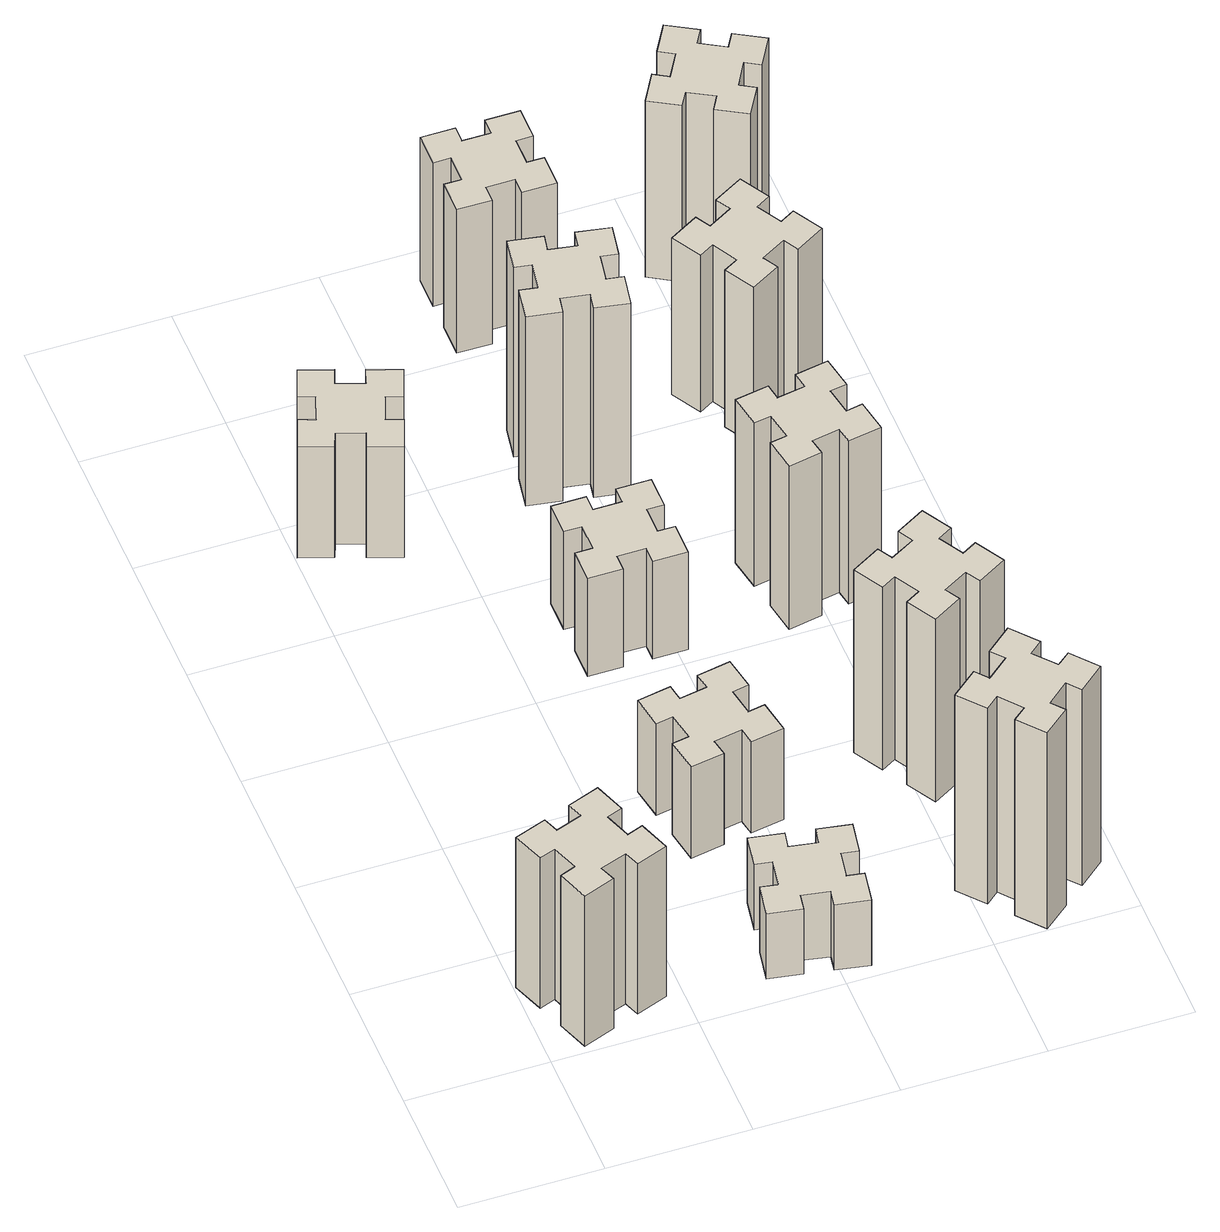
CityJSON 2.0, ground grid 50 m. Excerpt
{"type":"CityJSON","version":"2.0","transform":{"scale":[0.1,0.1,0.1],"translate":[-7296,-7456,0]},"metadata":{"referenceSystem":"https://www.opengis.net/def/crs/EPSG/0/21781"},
"CityObjects":{
"building1":{"type":"Building","attributes":{"class":"1000","function":"1000","usage":"1000","yearOfConstruction":2016,"roofType":"1000","measuredHeight":69,"storeysAboveGround":30,"storeysBelowGround":0},"geometry":[{"type":"Solid","lod":"1","boundaries":[[[[0,1,2,3,4,5,6,7,8,9,10,11,12,13,14,15,16,17,18,19]],[[17,16,20,21]],[[16,15,22,20]],[[15,14,23,22]],[[14,13,24,23]],[[13,12,25,24]],[[12,11,26,25]],[[11,10,27,26]],[[10,9,28,27]],[[9,8,29,28]],[[8,7,30,29]],[[7,6,31,30]],[[6,5,32,31]],[[5,4,33,32]],[[4,3,34,33]],[[3,2,35,34]],[[2,1,36,35]],[[1,0,37,36]],[[0,19,38,37]],[[19,18,39,38]],[[18,17,21,39]],[[24,25,26,27,28,29,30,31,32,33,34,35,36,37,38,39,21,20,22,23]]]]}]},
"building2":{"type":"Building","attributes":{"class":"1000","function":"1000","usage":"1000","yearOfConstruction":2016,"roofType":"1000","measuredHeight":51,"storeysAboveGround":30,"storeysBelowGround":0},"geometry":[{"type":"Solid","lod":"1","boundaries":[[[[40,41,42,43,44,45,46,47,48,49,50,51,52,53,54,55,56,57,58,59]],[[57,56,60,61]],[[56,55,62,60]],[[55,54,63,62]],[[54,53,64,63]],[[53,52,65,64]],[[52,51,66,65]],[[51,50,67,66]],[[50,49,68,67]],[[49,48,69,68]],[[48,47,70,69]],[[47,46,71,70]],[[46,45,72,71]],[[45,44,73,72]],[[44,43,74,73]],[[43,42,75,74]],[[42,41,76,75]],[[41,40,77,76]],[[40,59,78,77]],[[59,58,79,78]],[[58,57,61,79]],[[64,65,66,67,68,69,70,71,72,73,74,75,76,77,78,79,61,60,62,63]]]]}]},
"building3":{"type":"Building","attributes":{"class":"1000","function":"1000","usage":"1000","yearOfConstruction":2016,"roofType":"1000","measuredHeight":30,"storeysAboveGround":30,"storeysBelowGround":0},"geometry":[{"type":"Solid","lod":"1","boundaries":[[[[80,81,82,83,84,85,86,87,88,89,90,91,92,93,94,95,96,97,98,99]],[[97,96,100,101]],[[96,95,102,100]],[[95,94,103,102]],[[94,93,104,103]],[[93,92,105,104]],[[92,91,106,105]],[[91,90,107,106]],[[90,89,108,107]],[[89,88,109,108]],[[88,87,110,109]],[[87,86,111,110]],[[86,85,112,111]],[[85,84,113,112]],[[84,83,114,113]],[[83,82,115,114]],[[82,81,116,115]],[[81,80,117,116]],[[80,99,118,117]],[[99,98,119,118]],[[98,97,101,119]],[[104,105,106,107,108,109,110,111,112,113,114,115,116,117,118,119,101,100,102,103]]]]}]},
"building4":{"type":"Building","attributes":{"class":"1000","function":"1000","usage":"1000","yearOfConstruction":2016,"roofType":"1000","measuredHeight":42,"storeysAboveGround":30,"storeysBelowGround":0},"geometry":[{"type":"Solid","lod":"1","boundaries":[[[[120,121,122,123,124,125,126,127,128,129,130,131,132,133,134,135,136,137,138,139]],[[137,136,140,141]],[[136,135,142,140]],[[135,134,143,142]],[[134,133,144,143]],[[133,132,145,144]],[[132,131,146,145]],[[131,130,147,146]],[[130,129,148,147]],[[129,128,149,148]],[[128,127,150,149]],[[127,126,151,150]],[[126,125,152,151]],[[125,124,153,152]],[[124,123,154,153]],[[123,122,155,154]],[[122,121,156,155]],[[121,120,157,156]],[[120,139,158,157]],[[139,138,159,158]],[[138,137,141,159]],[[144,145,146,147,148,149,150,151,152,153,154,155,156,157,158,159,141,140,142,143]]]]}]},
"building5":{"type":"Building","attributes":{"class":"1000","function":"1000","usage":"1000","yearOfConstruction":2016,"roofType":"1000","measuredHeight":45,"storeysAboveGround":30,"storeysBelowGround":0},"geometry":[{"type":"Solid","lod":"1","boundaries":[[[[160,161,162,163,164,165,166,167,168,169,170,171,172,173,174,175,176,177,178,179]],[[177,176,180,181]],[[176,175,182,180]],[[175,174,183,182]],[[174,173,184,183]],[[173,172,185,184]],[[172,171,186,185]],[[171,170,187,186]],[[170,169,188,187]],[[169,168,189,188]],[[168,167,190,189]],[[167,166,191,190]],[[166,165,192,191]],[[165,164,193,192]],[[164,163,194,193]],[[163,162,195,194]],[[162,161,196,195]],[[161,160,197,196]],[[160,179,198,197]],[[179,178,199,198]],[[178,177,181,199]],[[184,185,186,187,188,189,190,191,192,193,194,195,196,197,198,199,181,180,182,183]]]]}]},
"building6":{"type":"Building","attributes":{"class":"1000","function":"1000","usage":"1000","yearOfConstruction":2016,"roofType":"1000","measuredHeight":87,"storeysAboveGround":30,"storeysBelowGround":0},"geometry":[{"type":"Solid","lod":"1","boundaries":[[[[200,201,202,203,204,205,206,207,208,209,210,211,212,213,214,215,216,217,218,219]],[[217,216,220,221]],[[216,215,222,220]],[[215,214,223,222]],[[214,213,224,223]],[[213,212,225,224]],[[212,211,226,225]],[[211,210,227,226]],[[210,209,228,227]],[[209,208,229,228]],[[208,207,230,229]],[[207,206,231,230]],[[206,205,232,231]],[[205,204,233,232]],[[204,203,234,233]],[[203,202,235,234]],[[202,201,236,235]],[[201,200,237,236]],[[200,219,238,237]],[[219,218,239,238]],[[218,217,221,239]],[[224,225,226,227,228,229,230,231,232,233,234,235,236,237,238,239,221,220,222,223]]]]}]},
"building7":{"type":"Building","attributes":{"class":"1000","function":"1000","usage":"1000","yearOfConstruction":2016,"roofType":"1000","measuredHeight":90,"storeysAboveGround":30,"storeysBelowGround":0},"geometry":[{"type":"Solid","lod":"1","boundaries":[[[[240,241,242,243,244,245,246,247,248,249,250,251,252,253,254,255,256,257,258,259]],[[257,256,260,261]],[[256,255,262,260]],[[255,254,263,262]],[[254,253,264,263]],[[253,252,265,264]],[[252,251,266,265]],[[251,250,267,266]],[[250,249,268,267]],[[249,248,269,268]],[[248,247,270,269]],[[247,246,271,270]],[[246,245,272,271]],[[245,244,273,272]],[[244,243,274,273]],[[243,242,275,274]],[[242,241,276,275]],[[241,240,277,276]],[[240,259,278,277]],[[259,258,279,278]],[[258,257,261,279]],[[264,265,266,267,268,269,270,271,272,273,274,275,276,277,278,279,261,260,262,263]]]]}]},
"building8":{"type":"Building","attributes":{"class":"1000","function":"1000","usage":"1000","yearOfConstruction":2016,"roofType":"1000","measuredHeight":84,"storeysAboveGround":30,"storeysBelowGround":0},"geometry":[{"type":"Solid","lod":"1","boundaries":[[[[280,281,282,283,284,285,286,287,288,289,290,291,292,293,294,295,296,297,298,299]],[[297,296,300,301]],[[296,295,302,300]],[[295,294,303,302]],[[294,293,304,303]],[[293,292,305,304]],[[292,291,306,305]],[[291,290,307,306]],[[290,289,308,307]],[[289,288,309,308]],[[288,287,310,309]],[[287,286,311,310]],[[286,285,312,311]],[[285,284,313,312]],[[284,283,314,313]],[[283,282,315,314]],[[282,281,316,315]],[[281,280,317,316]],[[280,299,318,317]],[[299,298,319,318]],[[298,297,301,319]],[[304,305,306,307,308,309,310,311,312,313,314,315,316,317,318,319,301,300,302,303]]]]}]},
"building9":{"type":"Building","attributes":{"class":"1000","function":"1000","usage":"1000","yearOfConstruction":2016,"roofType":"1000","measuredHeight":66,"storeysAboveGround":30,"storeysBelowGround":0},"geometry":[{"type":"Solid","lod":"1","boundaries":[[[[320,321,322,323,324,325,326,327,328,329,330,331,332,333,334,335,336,337,338,339]],[[337,336,340,341]],[[336,335,342,340]],[[335,334,343,342]],[[334,333,344,343]],[[333,332,345,344]],[[332,331,346,345]],[[331,330,347,346]],[[330,329,348,347]],[[329,328,349,348]],[[328,327,350,349]],[[327,326,351,350]],[[326,325,352,351]],[[325,324,353,352]],[[324,323,354,353]],[[323,322,355,354]],[[322,321,356,355]],[[321,320,357,356]],[[320,339,358,357]],[[339,338,359,358]],[[338,337,341,359]],[[344,345,346,347,348,349,350,351,352,353,354,355,356,357,358,359,341,340,342,343]]]]}]},
"building10":{"type":"Building","attributes":{"class":"1000","function":"1000","usage":"1000","yearOfConstruction":2016,"roofType":"1000","measuredHeight":75,"storeysAboveGround":30,"storeysBelowGround":0},"geometry":[{"type":"Solid","lod":"1","boundaries":[[[[360,361,362,363,364,365,366,367,368,369,370,371,372,373,374,375,376,377,378,379]],[[377,376,380,381]],[[376,375,382,380]],[[375,374,383,382]],[[374,373,384,383]],[[373,372,385,384]],[[372,371,386,385]],[[371,370,387,386]],[[370,369,388,387]],[[369,368,389,388]],[[368,367,390,389]],[[367,366,391,390]],[[366,365,392,391]],[[365,364,393,392]],[[364,363,394,393]],[[363,362,395,394]],[[362,361,396,395]],[[361,360,397,396]],[[360,379,398,397]],[[379,378,399,398]],[[378,377,381,399]],[[384,385,386,387,388,389,390,391,392,393,394,395,396,397,398,399,381,380,382,383]]]]}]},
"building11":{"type":"Building","attributes":{"class":"1000","function":"1000","usage":"1000","yearOfConstruction":2016,"roofType":"1000","measuredHeight":72,"storeysAboveGround":30,"storeysBelowGround":0},"geometry":[{"type":"Solid","lod":"1","boundaries":[[[[400,401,402,403,404,405,406,407,408,409,410,411,412,413,414,415,416,417,418,419]],[[417,416,420,421]],[[416,415,422,420]],[[415,414,423,422]],[[414,413,424,423]],[[413,412,425,424]],[[412,411,426,425]],[[411,410,427,426]],[[410,409,428,427]],[[409,408,429,428]],[[408,407,430,429]],[[407,406,431,430]],[[406,405,432,431]],[[405,404,433,432]],[[404,403,434,433]],[[403,402,435,434]],[[402,401,436,435]],[[401,400,437,436]],[[400,419,438,437]],[[419,418,439,438]],[[418,417,421,439]],[[424,425,426,427,428,429,430,431,432,433,434,435,436,437,438,439,421,420,422,423]]]]}]},
"building12":{"type":"Building","attributes":{"class":"1000","function":"1000","usage":"1000","yearOfConstruction":2016,"roofType":"1000","measuredHeight":81,"storeysAboveGround":30,"storeysBelowGround":0},"geometry":[{"type":"Solid","lod":"1","boundaries":[[[[440,441,442,443,444,445,446,447,448,449,450,451,452,453,454,455,456,457,458,459]],[[457,456,460,461]],[[456,455,462,460]],[[455,454,463,462]],[[454,453,464,463]],[[453,452,465,464]],[[452,451,466,465]],[[451,450,467,466]],[[450,449,468,467]],[[449,448,469,468]],[[448,447,470,469]],[[447,446,471,470]],[[446,445,472,471]],[[445,444,473,472]],[[444,443,474,473]],[[443,442,475,474]],[[442,441,476,475]],[[441,440,477,476]],[[440,459,478,477]],[[459,458,479,478]],[[458,457,461,479]],[[464,465,466,467,468,469,470,471,472,473,474,475,476,477,478,479,461,460,462,463]]]]}]}
},
"vertices":[
[235,366,0],[141,332,0],[120,388,0],[7,347,0],[49,234,0],[105,255,0],[139,161,0],[83,140,0],[124,27,0],[237,69,0],[216,125,0],[310,159,0],[330,103,0],[443,144,0],[402,257,0],[346,236,0],[312,330,0],[368,350,0],[327,463,0],[214,422,0],[312,330,690],[368,350,690],[346,236,690],[402,257,690],[443,144,690],[330,103,690],[310,159,690],[216,125,690],[237,69,690],[124,27,690],[83,140,690],[139,161,690],[105,255,690],[49,234,690],[7,347,690],[120,388,690],[141,332,690],[235,366,690],[214,422,690],[327,463,690],
[310,2552,0],[216,2586,0],[237,2642,0],[124,2683,0],[83,2570,0],[139,2550,0],[105,2456,0],[49,2477,0],[7,2364,0],[120,2323,0],[141,2379,0],[235,2345,0],[214,2289,0],[327,2247,0],[368,2360,0],[312,2381,0],[346,2475,0],[402,2454,0],[443,2567,0],[330,2608,0],[346,2475,510],[402,2454,510],[312,2381,510],[368,2360,510],[327,2247,510],[214,2289,510],[235,2345,510],[141,2379,510],[120,2323,510],[7,2364,510],[49,2477,510],[105,2456,510],[139,2550,510],[83,2570,510],[124,2683,510],[237,2642,510],[216,2586,510],[310,2552,510],[330,2608,510],[443,2567,510],
[866,314,0],[848,215,0],[789,226,0],[768,107,0],[887,87,0],[897,146,0],[995,128,0],[985,69,0],[1103,48,0],[1124,167,0],[1065,177,0],[1082,275,0],[1141,265,0],[1162,383,0],[1044,404,0],[1034,345,0],[935,362,0],[946,421,0],[827,442,0],[807,324,0],[935,362,300],[946,421,300],[1034,345,300],[1044,404,300],[1162,383,300],[1141,265,300],[1082,275,300],[1065,177,300],[1124,167,300],[1103,48,300],[985,69,300],[995,128,300],[897,146,300],[887,87,300],[768,107,300],[789,226,300],[848,215,300],[866,314,300],[807,324,300],[827,442,300],
[895,1002,0],[797,985,0],[787,1044,0],[668,1023,0],[689,905,0],[748,915,0],[766,817,0],[707,807,0],[727,688,0],[846,709,0],[835,768,0],[934,786,0],[944,727,0],[1062,747,0],[1041,866,0],[982,855,0],[965,954,0],[1024,964,0],[1003,1082,0],[885,1061,0],[965,954,420],[1024,964,420],[982,855,420],[1041,866,420],[1062,747,420],[944,727,420],[934,786,420],[835,768,420],[846,709,420],[727,688,420],[707,807,420],[766,817,420],[748,915,420],[689,905,420],[668,1023,420],[787,1044,420],[797,985,420],[895,1002,420],[885,1061,420],[1003,1082,420],
[915,1835,0],[815,1835,0],[815,1895,0],[695,1895,0],[695,1775,0],[755,1775,0],[755,1675,0],[695,1675,0],[695,1555,0],[815,1555,0],[815,1615,0],[915,1615,0],[915,1555,0],[1035,1555,0],[1035,1675,0],[975,1675,0],[975,1775,0],[1035,1775,0],[1035,1895,0],[915,1895,0],[975,1775,450],[1035,1775,450],[975,1675,450],[1035,1675,450],[1035,1555,450],[915,1555,450],[915,1615,450],[815,1615,450],[815,1555,450],[695,1555,450],[695,1675,450],[755,1675,450],[755,1775,450],[695,1775,450],[695,1895,450],[815,1895,450],[815,1835,450],[915,1835,450],[915,1895,450],[1035,1895,450],
[897,2366,0],[995,2348,0],[985,2289,0],[1103,2268,0],[1124,2387,0],[1065,2397,0],[1082,2495,0],[1141,2485,0],[1162,2603,0],[1044,2624,0],[1034,2565,0],[935,2582,0],[946,2641,0],[827,2662,0],[807,2544,0],[866,2534,0],[848,2435,0],[789,2446,0],[768,2327,0],[887,2307,0],[848,2435,870],[789,2446,870],[866,2534,870],[807,2544,870],[827,2662,870],[946,2641,870],[935,2582,870],[1034,2565,870],[1044,2624,870],[1162,2603,870],[1141,2485,870],[1082,2495,870],[1065,2397,870],[1124,2387,870],[1103,2268,870],[985,2289,870],[995,2348,870],[897,2366,870],[887,2307,870],[768,2327,870],
[1738,129,0],[1814,193,0],[1853,147,0],[1945,224,0],[1868,316,0],[1822,278,0],[1757,354,0],[1803,393,0],[1726,485,0],[1634,408,0],[1673,362,0],[1596,297,0],[1558,343,0],[1466,266,0],[1543,174,0],[1589,213,0],[1653,136,0],[1607,98,0],[1684,6,0],[1776,83,0],[1653,136,900],[1607,98,900],[1589,213,900],[1543,174,900],[1466,266,900],[1558,343,900],[1596,297,900],[1673,362,900],[1634,408,900],[1726,485,900],[1803,393,900],[1757,354,900],[1822,278,900],[1868,316,900],[1945,224,900],[1853,147,900],[1814,193,900],[1738,129,900],[1776,83,900],[1684,6,900],
[1485,874,0],[1535,787,0],[1483,757,0],[1543,653,0],[1647,713,0],[1617,765,0],[1704,815,0],[1734,763,0],[1838,823,0],[1778,927,0],[1726,897,0],[1676,984,0],[1728,1014,0],[1668,1118,0],[1564,1058,0],[1594,1006,0],[1507,956,0],[1477,1008,0],[1373,948,0],[1433,844,0],[1507,956,840],[1477,1008,840],[1594,1006,840],[1564,1058,840],[1668,1118,840],[1728,1014,840],[1676,984,840],[1726,897,840],[1778,927,840],[1838,823,840],[1734,763,840],[1704,815,840],[1617,765,840],[1647,713,840],[1543,653,840],[1483,757,840],[1535,787,840],[1485,874,840],[1433,844,840],[1373,948,840],
[1075,3155,0],[1075,3255,0],[1135,3255,0],[1135,3375,0],[1015,3375,0],[1015,3315,0],[915,3315,0],[915,3375,0],[795,3375,0],[795,3255,0],[855,3255,0],[855,3155,0],[795,3155,0],[795,3035,0],[915,3035,0],[915,3095,0],[1015,3095,0],[1015,3035,0],[1135,3035,0],[1135,3155,0],[1015,3095,660],[1015,3035,660],[915,3095,660],[915,3035,660],[795,3035,660],[795,3155,660],[855,3155,660],[855,3255,660],[795,3255,660],[795,3375,660],[915,3375,660],[915,3315,660],[1015,3315,660],[1015,3375,660],[1135,3375,660],[1135,3255,660],[1075,3255,660],[1075,3155,660],[1135,3155,660],[1135,3035,660],
[1475,1608,0],[1574,1626,0],[1584,1567,0],[1702,1587,0],[1681,1706,0],[1622,1695,0],[1605,1794,0],[1664,1804,0],[1643,1922,0],[1525,1901,0],[1535,1842,0],[1437,1825,0],[1427,1884,0],[1308,1863,0],[1329,1745,0],[1388,1755,0],[1406,1657,0],[1347,1647,0],[1367,1528,0],[1486,1549,0],[1406,1657,750],[1347,1647,750],[1388,1755,750],[1329,1745,750],[1308,1863,750],[1427,1884,750],[1437,1825,750],[1535,1842,750],[1525,1901,750],[1643,1922,750],[1664,1804,750],[1605,1794,750],[1622,1695,750],[1681,1706,750],[1702,1587,750],[1584,1567,750],[1574,1626,750],[1475,1608,750],[1486,1549,750],[1367,1528,750],
[1726,2577,0],[1676,2664,0],[1728,2694,0],[1668,2798,0],[1564,2738,0],[1594,2686,0],[1507,2636,0],[1477,2688,0],[1373,2628,0],[1433,2524,0],[1485,2554,0],[1535,2467,0],[1483,2437,0],[1543,2333,0],[1647,2393,0],[1617,2445,0],[1704,2495,0],[1734,2443,0],[1838,2503,0],[1778,2607,0],[1704,2495,720],[1734,2443,720],[1617,2445,720],[1647,2393,720],[1543,2333,720],[1483,2437,720],[1535,2467,720],[1485,2554,720],[1433,2524,720],[1373,2628,720],[1477,2688,720],[1507,2636,720],[1594,2686,720],[1564,2738,720],[1668,2798,720],[1728,2694,720],[1676,2664,720],[1726,2577,720],[1778,2607,720],[1838,2503,720],
[1607,3135,0],[1694,3085,0],[1664,3033,0],[1768,2973,0],[1828,3077,0],[1776,3107,0],[1826,3194,0],[1878,3164,0],[1938,3268,0],[1834,3328,0],[1804,3276,0],[1717,3326,0],[1747,3378,0],[1643,3438,0],[1583,3334,0],[1635,3304,0],[1585,3217,0],[1533,3247,0],[1473,3143,0],[1577,3083,0],[1585,3217,810],[1533,3247,810],[1635,3304,810],[1583,3334,810],[1643,3438,810],[1747,3378,810],[1717,3326,810],[1804,3276,810],[1834,3328,810],[1938,3268,810],[1878,3164,810],[1826,3194,810],[1776,3107,810],[1828,3077,810],[1768,2973,810],[1664,3033,810],[1694,3085,810],[1607,3135,810],[1577,3083,810],[1473,3143,810]
]}
